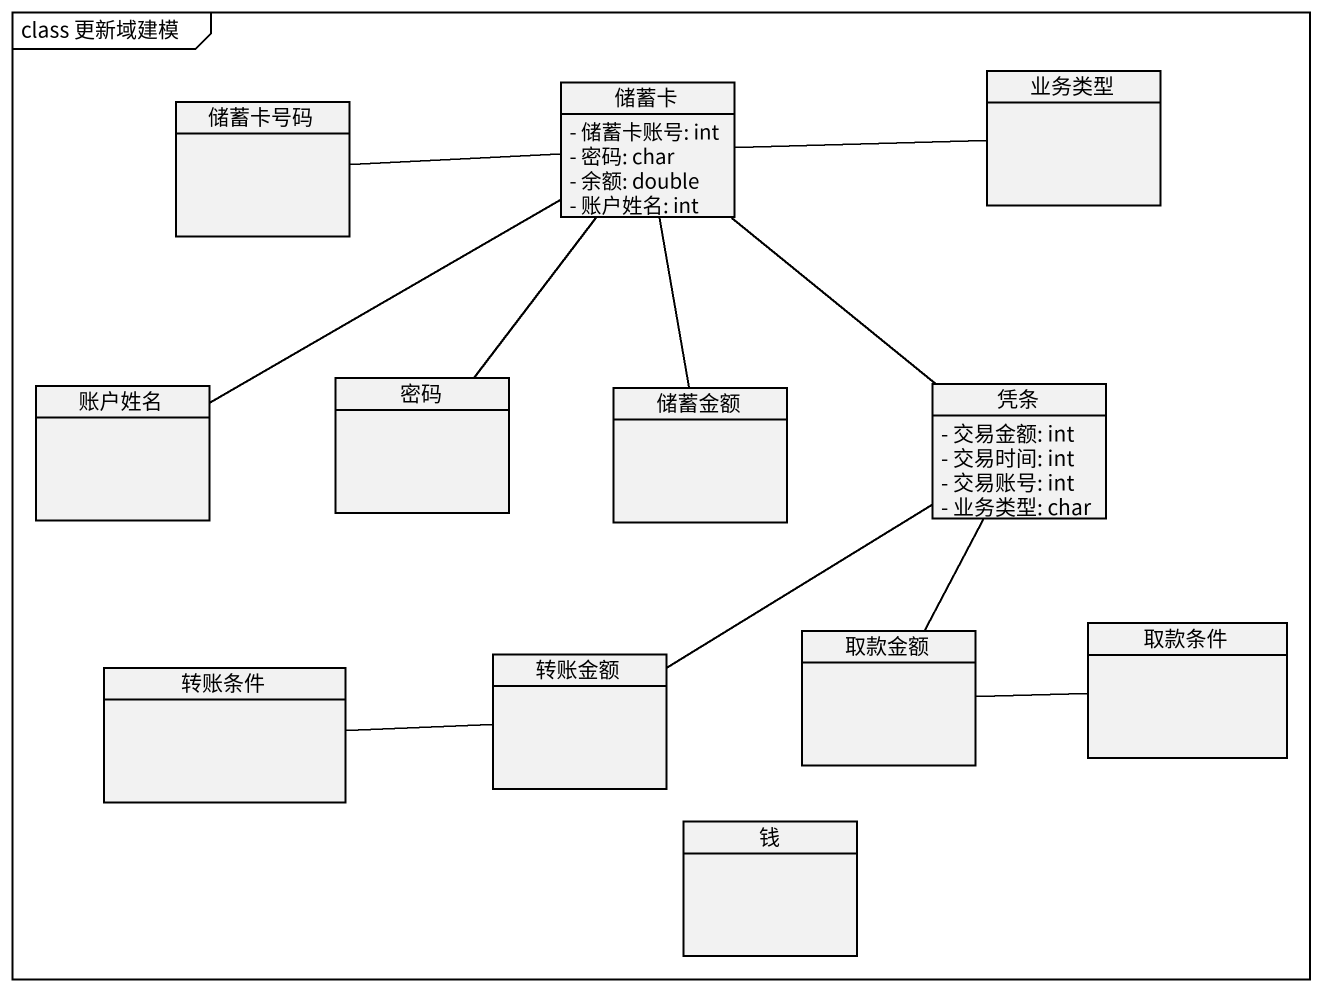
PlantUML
@startuml
mainframe class 更新域建模
hide circle
hide empty members
skinparam classAttributeIconSize 0
class 储蓄卡号码
class 储蓄卡 {
  - 储蓄卡账号: int
  - 密码: char
  - 余额: double
  - 账户姓名: int
}
class 业务类型
class 密码
class 凭条 {
  - 交易金额: int
  - 交易时间: int
  - 交易账号: int
  - 业务类型: char
}
class 账户姓名
class 储蓄金额
class 取款金额
class 取款条件
class 转账条件
class 转账金额
class 钱
储蓄卡 -left- 储蓄卡号码
储蓄卡 -right- 业务类型
储蓄卡 -- 密码
储蓄卡 -- 凭条
储蓄卡 -left- 账户姓名
储蓄卡 -- 储蓄金额
凭条 -- 取款金额
凭条 -- 转账金额
取款金额 -right- 取款条件
转账金额 -left- 转账条件
@enduml
